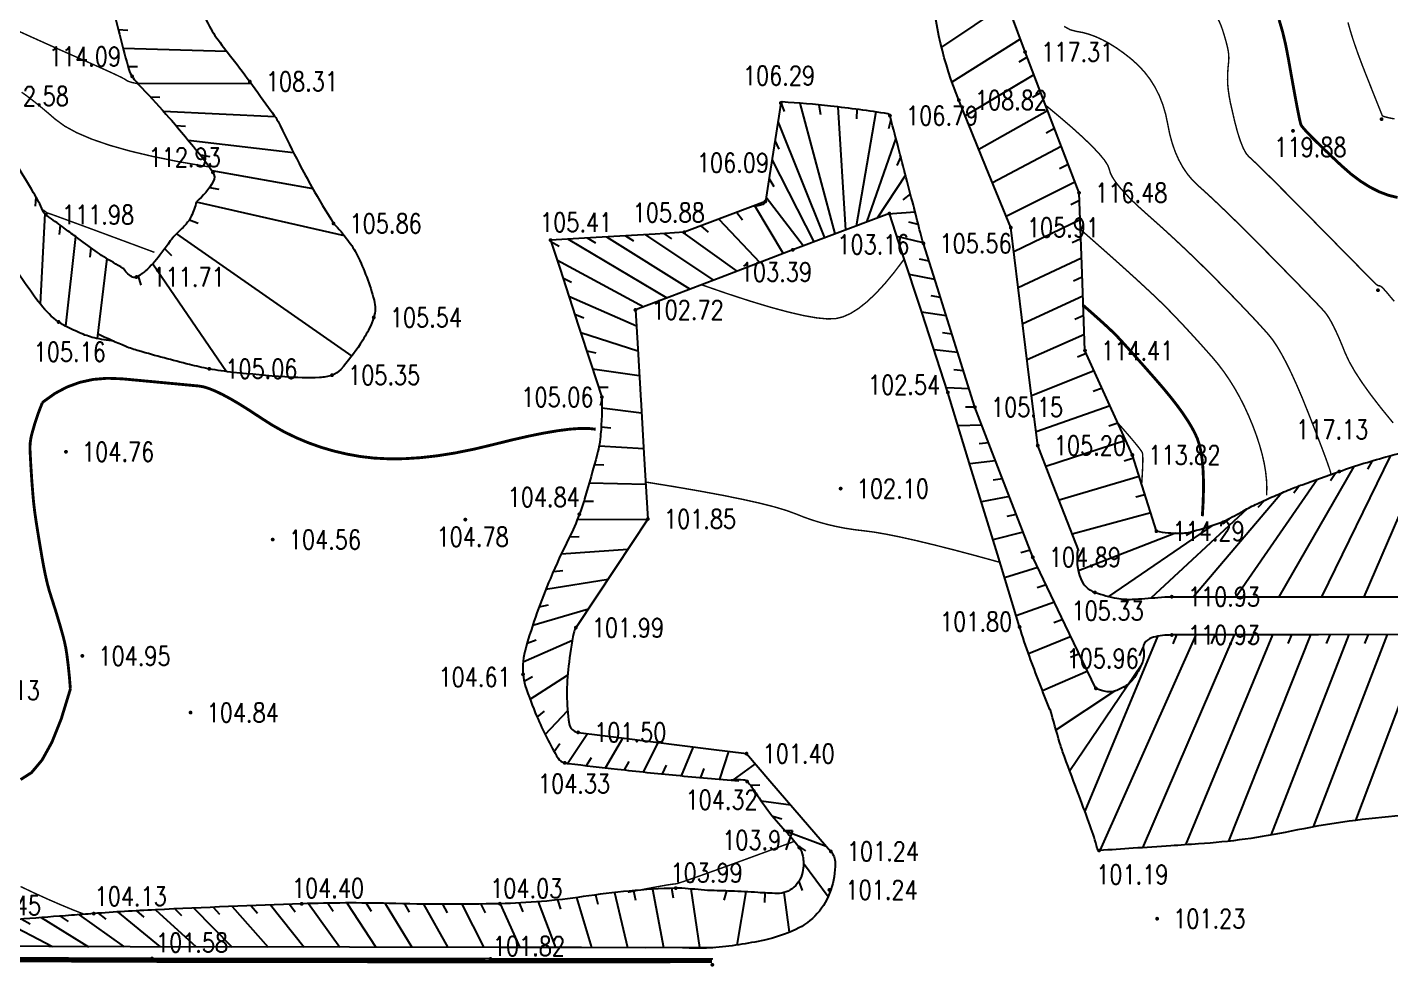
# Model space of a CAD drawing. Extents: x 532522 to 2902776, y -101917278 to 111238625.
# Drawn here: x 1084330 to 1155549, y 2732770 to 2782200 of the extents above; entities that cross this region are included whole.
import ezdxf
from ezdxf.enums import TextEntityAlignment as Align

# ---------------------------------------------------------------- set-up
doc = ezdxf.new("R2010")
doc.units = 0
doc.header["$LTSCALE"] = 1000
doc.header["$MEASUREMENT"] = 0
doc.layers.get('0').update_dxf_attribs({"linetype": 'CONTINUOUS'})
for name, color, linetype in [('-5', 7, 'CONTINUOUS'), ('Õ÷μØºìÏß', 20, 'CONTINUOUS'), ('新地形图', 7, 'CONTINUOUS')]:
    doc.layers.add(name, color=color, linetype=linetype)
doc.styles.add('HZ', font='rs', dxfattribs={"width": 0.8, "bigfont": 'hztxt'})
doc.linetypes.add('10422', pattern='A,2,[150,AAA.SHX,S=1,R=0,X=0,Y=1],2,[177,AAA.SHX,S=1,R=0,X=0,Y=0.8],1e-09', length=4)
doc.linetypes.add('X4', pattern='A,0,-1e-09,[149,symbolx.shx,S=0.15,R=0,X=0,Y=0],-1.6', length=1.6)

# ---------------------------------------------------------------- blocks, each defined once
blk = doc.blocks.new('GC200')
at = {"linetype": 'Continuous', "const_width": 0.2, "flags": 128}
blk.add_lwpolyline([(-0.1, 0, 1), (0.1, 0, 1)], format="xyb", close=True, dxfattribs=at)
blk = doc.blocks.new('A$C22E77CCE')
at = {"layer": '新地形图', "color": 53, "linetype": 'Continuous'}
for p, q in [((263525, 157669), (260103, 155366)), ((217100, 156294), (217599, 156267)), ((217349, 155326), (222754, 155168)), ((264217, 155792), (260644, 153551)), ((264566, 154855), (264140, 154595)), ((217609, 154360), (218109, 154357)), ((264924, 153922), (261337, 151787)), ((218092, 153499), (224041, 153477)), ((218778, 152772), (219278, 152759)), ((251713, 152476), (251884, 152006)), ((252698, 152444), (254535, 145615)), ((265282, 152988), (264850, 152737)), ((219454, 152035), (225282, 151752)), ((253694, 152356), (253777, 151863)), ((254688, 152250), (255086, 145822)), ((256671, 151987), (255636, 146029)), ((255681, 152127), (255655, 151628)), ((265640, 152054), (262053, 150033)), ((220110, 151281), (220609, 151240)), ((251554, 151489), (253984, 145408)), ((257461, 151590), (257325, 151109)), ((265998, 151121), (265560, 150880)), ((220755, 150516), (226255, 149864)), ((251399, 150501), (251602, 150044)), ((257715, 150623), (256187, 146235)), ((221387, 149741), (221881, 149665)), ((257968, 149655), (257761, 149200)), ((266356, 150187), (262769, 148279)), ((221979, 148936), (227258, 147992)), ((251244, 149513), (253434, 145201)), ((266714, 149253), (266270, 149024)), ((251089, 148525), (251347, 148097)), ((258221, 148688), (256738, 146442)), ((267072, 148319), (263485, 146525)), ((212795, 147563), (212763, 147064)), ((221859, 148038), (222353, 147958)), ((250934, 147537), (252883, 144994)), ((258473, 147720), (258083, 147407)), ((221175, 147293), (228901, 145542)), ((249401, 146744), (249705, 146348)), ((250335, 147100), (251832, 144596)), ((258725, 146752), (257288, 146649)), ((267300, 147359), (266851, 147139)), ((213256, 146678), (213014, 141975)), ((214057, 146080), (214011, 145582)), ((220817, 146363), (221279, 146172)), ((247531, 146034), (247910, 145708)), ((248466, 146389), (250617, 144132)), ((258884, 146117), (258398, 146235)), ((267337, 146360), (263875, 144685)), ((214863, 145488), (214343, 140807)), ((220142, 145628), (229294, 139238)), ((240602, 145349), (245760, 142277)), ((241600, 145407), (242027, 145147)), ((242599, 145466), (246974, 142741)), ((243597, 145524), (244018, 145254)), ((244595, 145583), (248189, 143204)), ((245593, 145641), (246005, 145357)), ((246592, 145699), (249403, 143668)), ((259148, 145152), (257771, 145480)), ((267375, 145360), (266924, 145145)), ((215669, 144896), (215611, 144400)), ((219523, 144844), (219876, 144490)), ((239702, 145223), (240134, 144972)), ((216494, 144332), (215997, 140157)), ((218899, 144064), (222747, 138431)), ((240012, 144273), (244545, 141813)), ((259447, 144198), (258959, 144305)), ((267413, 144361), (264108, 142805)), ((218143, 143416), (218278, 142935)), ((240323, 143322), (240772, 143103)), ((259747, 143244), (258416, 143506)), ((267451, 143362), (266997, 143151)), ((240634, 142372), (244160, 140814)), ((260047, 142290), (259554, 142377)), ((267488, 142363), (264340, 140925)), ((240945, 141421), (241411, 141241)), ((260347, 141336), (259062, 141532)), ((267526, 141363), (267070, 141158)), ((241255, 140471), (244238, 139516)), ((260646, 140382), (260150, 140446)), ((267564, 140364), (264573, 139044)), ((241566, 139520), (242052, 139403)), ((260946, 139428), (259708, 139558)), ((267662, 139379), (267202, 139182)), ((241877, 138570), (244315, 138218)), ((261246, 138474), (260747, 138514)), ((268075, 138468), (264805, 137164)), ((242188, 137619), (242688, 137608)), ((261546, 137520), (260353, 137584)), ((268488, 137557), (268019, 137382)), ((242361, 136543), (244432, 136269)), ((261846, 136566), (261346, 136577)), ((268901, 136647), (265038, 135283)), ((242324, 135544), (242822, 135497)), ((262205, 135633), (260966, 135599)), ((269314, 135736), (268840, 135577)), ((262565, 134700), (262066, 134664)), ((269727, 134825), (265553, 133474)), ((242214, 134551), (244543, 134411)), ((270120, 133907), (269643, 133758)), ((283554, 134041), (279941, 126672)), ((285512, 134444), (282168, 126672)), ((241969, 133581), (242469, 133562)), ((262925, 133767), (261573, 133613)), ((281637, 133471), (277714, 126672)), ((282592, 133768), (282358, 133327)), ((241699, 132618), (244654, 132552)), ((263285, 132834), (262790, 132759)), ((270422, 132954), (266240, 131708)), ((279748, 132814), (275486, 126672)), ((278808, 132473), (278505, 132076)), ((280691, 133148), (280424, 132725)), ((263644, 131901), (262181, 131627)), ((270724, 132000), (270243, 131864)), ((277880, 132100), (273259, 126672)), ((241418, 131659), (241918, 131653)), ((271026, 131047), (266928, 129943)), ((276063, 131266), (271035, 126601)), ((276964, 131700), (276618, 131339)), ((241081, 130718), (244743, 130699)), ((264004, 130968), (263516, 130861)), ((274264, 130404), (268823, 126685)), ((275187, 130785), (274798, 130471)), ((240675, 129804), (241174, 129821)), ((264364, 130035), (262788, 129641)), ((272321, 129992), (267247, 128016)), ((273310, 130106), (272871, 129865)), ((240240, 128904), (243714, 129148)), ((264724, 129102), (264242, 128968)), ((239439, 127071), (242684, 127596)), ((239827, 127993), (240324, 128049)), ((265129, 128189), (263396, 127655)), ((265563, 127288), (265089, 127129)), ((239080, 126138), (239568, 126246)), ((265997, 126387), (264004, 125669)), ((238752, 125193), (241654, 126045)), ((266432, 125486), (265965, 125308)), ((273381, 124674), (268362, 113419)), ((275381, 124678), (270603, 113565)), ((272381, 124672), (272183, 124213)), ((277381, 124682), (272845, 113714)), ((274381, 124676), (274180, 124218)), ((279381, 124686), (275084, 113899)), ((276381, 124680), (276186, 124219)), ((281381, 124690), (277307, 114219)), ((278381, 124684), (278193, 124221)), ((283380, 124694), (279513, 114646)), ((280381, 124688), (280198, 124223)), ((285380, 124698), (281732, 114990)), ((282381, 124692), (282200, 124226)), ((238247, 123262), (240821, 124410)), ((238454, 124239), (238921, 124418)), ((266866, 124586), (264647, 123695)), ((271385, 124600), (267583, 115479)), ((270641, 124046), (270432, 123592)), ((267301, 123685), (266840, 123491)), ((238606, 121317), (240566, 122566)), ((267735, 122784), (265380, 121751)), ((270521, 123075), (266796, 117583)), ((238295, 122267), (238739, 122496)), ((269996, 122229), (269643, 121875)), ((269136, 121737), (266081, 119712)), ((238973, 120387), (239363, 120700)), ((239390, 119478), (240569, 120706)), ((239859, 118596), (240155, 118998)), ((240562, 117968), (241603, 119524)), ((242548, 117736), (243450, 119291)), ((244536, 117516), (245298, 119058)), ((241555, 117850), (241820, 118274)), ((246527, 117319), (247145, 118825)), ((248519, 117143), (248993, 118592)), ((243542, 117623), (243778, 118064)), ((245531, 117415), (245737, 117871)), ((247522, 117228), (247696, 117697)), ((249230, 117116), (250378, 117940)), ((250115, 116826), (250614, 116843)), ((250681, 116003), (252228, 115794)), ((251282, 115204), (251767, 115079)), ((251935, 114446), (254077, 113648)), ((252584, 113686), (252998, 113407)), ((252887, 112757), (254180, 111009)), ((243011, 111219), (243699, 108343)), ((244006, 111317), (244110, 110828)), ((245003, 111392), (245576, 108343)), ((246002, 111444), (246083, 110951)), ((247000, 111409), (247454, 108345)), ((248872, 111304), (248731, 110824)), ((249871, 111261), (249403, 108477)), ((250869, 111199), (250854, 110699)), ((251865, 111215), (252149, 109144)), ((252645, 111802), (252818, 111333)), ((221049, 110410), (223046, 108375)), ((222048, 110453), (222389, 110087)), ((223047, 110494), (224923, 108372)), ((224046, 110534), (224368, 110151)), ((225045, 110572), (226801, 108369)), ((226045, 110609), (226346, 110210)), ((227044, 110643), (228679, 108366)), ((228044, 110667), (228326, 110254)), ((229044, 110676), (230556, 108363)), ((230044, 110673), (230310, 110249)), ((231044, 110656), (232434, 108360)), ((232043, 110632), (232296, 110201)), ((233043, 110617), (234311, 108358)), ((234043, 110610), (234279, 110169)), ((235043, 110611), (236189, 108355)), ((236043, 110620), (236259, 110169)), ((237043, 110638), (238066, 108352)), ((238042, 110674), (238234, 110212)), ((239040, 110740), (239944, 108349)), ((240036, 110834), (240197, 110361)), ((241028, 110957), (241821, 108346)), ((242018, 111098), (242148, 110615)), ((211071, 109760), (213658, 108399)), ((212068, 109835), (212502, 109588)), ((213065, 109911), (215536, 108392)), ((214062, 109988), (214479, 109711)), ((215059, 110064), (217413, 108385)), ((216056, 110139), (216453, 109835)), ((217054, 110208), (219291, 108381)), ((218052, 110268), (218430, 109940)), ((219051, 110319), (221168, 108378)), ((220050, 110365), (220409, 110018))]:
    blk.add_line(p, q, dxfattribs=at)
at = {"layer": '新地形图', "color": 53, "linetype": 'Continuous', "flags": 128}
for points, const_width in [([(281332, 156665), (281433, 156301), (281553, 155907), (281694, 155483), (281854, 155028), (282035, 154542), (282235, 154026), (282434, 153527), (282607, 153090), (282756, 152716), (282879, 152406), (282978, 152158), (283052, 151973), (283101, 151852), (283126, 151793), (283174, 151762), (283296, 151724), (283491, 151679), (283759, 151627)], 75), ([(277736, 156793), (277914, 156183), (278077, 155500), (278223, 154742), (278355, 153993), (278473, 153336), (278576, 152771), (278665, 152297), (278739, 151915), (278799, 151624), (278845, 151425), (278877, 151318), (278931, 151231), (279045, 151093), (279219, 150903), (279453, 150663), (279746, 150371), (280099, 150029), (280512, 149635), (280985, 149190), (281485, 148751), (281981, 148377), (282473, 148067), (282960, 147820), (283443, 147638), (283921, 147520)], 150), ([(266505, 156457), (266822, 156282), (267145, 156196), (267475, 156138), (267812, 156045), (268157, 155918), (268510, 155756), (268871, 155560), (269240, 155329), (269616, 155064), (270000, 154764), (270369, 154433), (270702, 154075), (270997, 153690), (271255, 153278), (271476, 152838), (271660, 152371), (271806, 151877), (271916, 151355), (272020, 150836), (272152, 150351), (272310, 149899), (272496, 149481), (272708, 149095), (272947, 148744), (273213, 148425), (273506, 148140), (273832, 147849), (274198, 147512), (274602, 147130), (275047, 146703), (275530, 146231), (276052, 145713), (276614, 145150), (277216, 144542), (277804, 143943), (278328, 143408), (278787, 142938), (279181, 142532), (279510, 142190), (279775, 141913), (279975, 141699), (280110, 141550), (280217, 141415), (280332, 141241), (280454, 141030), (280584, 140782), (280722, 140495), (280868, 140171), (281021, 139809), (281182, 139410), (281390, 138960), (281681, 138446), (282057, 137867), (282517, 137225), (283062, 136519), (283691, 135749)], 75), ([(211630, 156326), (212553, 155908), (213393, 155530), (214149, 155192), (214823, 154895), (215418, 154634), (215939, 154403), (216384, 154203), (216755, 154034), (217052, 153896), (217273, 153788), (217420, 153712), (217492, 153666), (217533, 153636), (217585, 153608), (217649, 153580), (217725, 153554), (217812, 153529), (217912, 153506), (218023, 153484), (218146, 153462)], 75), ([(212050, 153021), (212341, 152812), (212661, 152567), (213012, 152286), (213392, 151968), (213802, 151614), (214299, 151249), (214940, 150900), (215724, 150566), (216652, 150247), (217723, 149944), (218939, 149656), (220298, 149383), (221801, 149125)], 75), ([(280441, 133071), (280425, 133160), (280370, 133340), (280277, 133611), (280146, 133973), (279976, 134425), (279768, 134968), (279522, 135602), (279237, 136326), (278939, 137063), (278652, 137734), (278377, 138338), (278114, 138876), (277862, 139347), (277622, 139753), (277393, 140092), (277177, 140365), (276951, 140618), (276695, 140899), (276410, 141206), (276095, 141540), (275751, 141901), (275377, 142289), (274973, 142704), (274540, 143146), (274090, 143599), (273638, 144046), (273183, 144488), (272725, 144924), (272265, 145355), (271802, 145780), (271336, 146200), (270868, 146614), (270426, 147012), (270038, 147380), (269706, 147720), (269428, 148032), (269205, 148314), (269037, 148569), (268923, 148794), (268865, 148991), (268786, 149203), (268610, 149475), (268337, 149805), (267969, 150195), (267503, 150644), (266942, 151152), (266283, 151719), (265529, 152346)], 75), ([(213180, 146876), (213227, 146836), (213270, 146801), (213310, 146770), (213347, 146745), (213380, 146724), (213411, 146709), (213437, 146698), (213461, 146692), (213566, 146657), (213839, 146560), (214279, 146399), (214886, 146176), (215661, 145891), (216603, 145542), (217712, 145131), (218988, 144657)], 75), ([(277083, 131974), (277094, 132366), (277076, 132776), (277029, 133205), (276953, 133651), (276847, 134115), (276712, 134598), (276547, 135099), (276354, 135617), (276138, 136135), (275909, 136632), (275666, 137108), (275409, 137563), (275138, 137998), (274854, 138413), (274555, 138807), (274243, 139180), (273926, 139537), (273615, 139885), (273309, 140222), (273009, 140548), (272715, 140865), (272425, 141170), (272142, 141466), (271864, 141751), (271552, 142060), (271169, 142427), (270713, 142853), (270186, 143337), (269587, 143879), (268915, 144479), (268172, 145137), (267357, 145854)], 75), ([(247563, 142965), (248881, 142509), (250073, 142120), (251138, 141798), (252077, 141544), (252888, 141356), (253573, 141235), (254132, 141181), (254564, 141194), (254942, 141284), (255341, 141459), (255759, 141720), (256198, 142067), (256657, 142499), (257136, 143017), (257635, 143620), (258154, 144309)], 75), ([(273725, 130877), (273764, 131572), (273783, 132212), (273781, 132798), (273760, 133329), (273718, 133806), (273656, 134228), (273573, 134595), (273471, 134908), (273338, 135206), (273166, 135530), (272955, 135878), (272705, 136251), (272415, 136649), (272085, 137073), (271717, 137521), (271309, 137994), (270902, 138456), (270535, 138871), (270209, 139238), (269923, 139557), (269679, 139828), (269474, 140052), (269311, 140227), (269188, 140356), (269071, 140471), (268928, 140608), (268759, 140767), (268562, 140947), (268338, 141149), (268088, 141373), (267810, 141619), (267506, 141886)], 150), ([(211995, 111536), (212713, 111196), (213405, 110881), (214071, 110591), (214712, 110325), (215328, 110085)], 75), ([(270555, 132535), (270577, 132887), (270595, 133198), (270607, 133467), (270614, 133696), (270615, 133883), (270611, 134030), (270602, 134135), (270587, 134199), (270552, 134262), (270482, 134361), (270375, 134499), (270233, 134674), (270055, 134887), (269842, 135137), (269592, 135424), (269307, 135750)], 75), ([(244648, 132660), (246126, 132421), (247461, 132191), (248654, 131970), (249705, 131758), (250613, 131555), (251378, 131361), (252001, 131175), (252482, 130999), (252896, 130834), (253318, 130685), (253748, 130552), (254187, 130434), (254633, 130331), (255089, 130244), (255552, 130173), (256024, 130117), (256552, 130049), (257183, 129941), (257918, 129794), (258757, 129608), (259699, 129382), (260745, 129117), (261894, 128812), (263147, 128468)], 75), ([(243716, 111230), (244257, 111336), (244732, 111428), (245141, 111504), (245483, 111566), (245758, 111614), (245967, 111646), (246109, 111664), (246184, 111668), (246319, 111699), (246637, 111801), (247140, 111973), (247826, 112216), (248697, 112530), (249752, 112914), (250991, 113369), (252413, 113895)], 75), ([(223555, 107633), (208191, 107693), (190981, 107695), (174661, 107685), (159280, 107786)], 200), ([(248119, 107636), (238054, 107622), (223536, 107642)], 200)]:
    blk.add_lwpolyline(points, dxfattribs=dict(at, const_width=const_width))
for points, format in [([(271327, 130094), (270576, 132469), (270068, 134072), (268812, 136843), (267595, 139526), (267443, 143554), (267284, 147767), (265793, 151656), (264464, 155122), (263266, 158371), (261812, 162310), (257786, 165450), (254209, 168239, 0.332339), (251842, 168287, -0.124532), (246460, 166180, -0.031392), (243657, 166003, -0.027716), (240481, 166180)], "xyb"), ([(217352, 143819, -0.008513), (216344, 144426, -0.018603), (215898, 144728, -0.000015), (214878, 145477, 0.000025), (214258, 145932, 0.00025), (213509, 146482, -0.000992), (213320, 146621, -0.131889), (213162, 146819, 0.030989), (212678, 147768, 0.005694), (211810, 149198, -0.013112)], "xyb"), ([(216269, 161312, 0.016515), (216509, 159084, 0.022782), (216810, 157487, 0.009882), (217653, 154199, 0.087088), (217820, 153849, 0.038666), (218325, 153244, -0.014309), (219766, 151680, -0.010099), (221443, 149671, -0.025663), (222045, 148835, -0.277999), (222060, 148357, -0.090708), (221185, 147303)], "xyb"), ([(273691, 157417, 75, 75, -0.073661), (274116, 157341, 75, 75, -0.141519), (274303, 157211, 75, 75, -0.051728), (274541, 156847, 75, 75, -0.03846), (274769, 156307, 75, 75, -0.023197), (275044, 155340, 75, 75, -0.049435), (275106, 154872, 75, 75, -0.036525), (275093, 154553, 75, 75, 0.018471), (275044, 153925, 75, 75, 0.040858), (275077, 153147, 75, 75, 0.030864), (275267, 152134, 75, 75, 0)], "xyseb"), ([(258739, 146698, 0.000239), (258308, 148354, 0.000246), (257889, 149958, 0.000127), (257435, 151691, 0.002123), (257407, 151795, 0.294774), (257302, 151890, 0.012753), (254306, 152293, 0.011512), (251773, 152509, 0.38708), (251705, 152455), (251599, 151777), (251110, 148664), (250898, 147314, -0.269246), (250775, 147161, -0.087752), (250220, 147056)], "xyb"), ([(221177, 147303, -0.04789), (220915, 146545, -0.0775), (220641, 146131, -0.020069), (220205, 145690, 0.032512), (219943, 145410, 0.019115), (219700, 145091, -0.010547), (219268, 144504, -0.041925), (218529, 143692, -0.079392), (218044, 143368, -0.260381), (217788, 143388, -0.102425), (217355, 143827)], "xyb"), ([(250898, 147314), (249206, 146671), (246660, 145704), (245139, 145614), (241454, 145399), (239678, 145295), (240159, 143823), (241145, 140809), (241786, 138847), (242359, 137095, -0.127169), (242364, 137023, -0.024031), (242276, 136658)], "xyb"), ([(268169, 121884), (266567, 125206), (264865, 128735), (263129, 133237), (261844, 136570), (260937, 139456), (259886, 142804), (259156, 145125, -0.011998), (258997, 145679, -0.005253), (258676, 146957)], "xyb"), ([(242359, 137095, -0.024605), (242296, 135163, -0.045007), (242116, 134121, -0.00666), (241457, 131789, -0.01887), (241183, 130979, -0.024113), (240634, 129721, 0.014353), (239670, 127629, 0.031417), (238381, 123986, 0.088687), (238243, 122615, 0.05985), (238361, 122024, 0.020845), (238964, 120408, 0.035906), (240068, 118239, 0.211593), (240421, 117992, 0.01897), (240622, 117960, 0.001499), (243172, 117665, 0.004367), (246237, 117346, 0.004089), (249516, 117062)], "xyb"), ([(271327, 130094, 0.042995), (272543, 129989, 0.071871), (273268, 130094, 0.010004), (274538, 130496, 0.031589), (274929, 130657, 0.017776), (275868, 131156, -0.023304), (276589, 131530, -0.005125), (277481, 131929, -0.005683), (278293, 132272, -0.00964), (278932, 132519, -0.003192), (280877, 133214, -0.017841), (283465, 134017, -0.025969), (285285, 134411, -0.047683)], "xyb"), ([(339466, 124809), (325202, 124780), (311440, 124752), (292157, 124712), (279795, 124687), (274921, 124677), (272127, 124672, 0.060871), (271172, 124553, 0.131763), (270778, 124334, 0.260306), (270650, 123909, -0.158135), (270582, 123210, -0.028743), (270286, 122624, -0.045224), (270044, 122282, -0.078107), (269733, 122016, -0.052771), (269188, 121754, -0.11771), (268746, 121706, -0.086052), (268169, 121884)], "xyb"), ([(249117, 117103, -0.059506), (249758, 117113, -0.183227), (249949, 117018, -0.04574), (250403, 116425, 0.026929), (251133, 115391, 0.020313), (252068, 114302, -0.031041), (252664, 113577, -0.114978), (252854, 113125, -0.076846), (252865, 112397, -0.175603), (252391, 111500, -0.192096), (251517, 111174, -0.012222), (250503, 111221, 0.008944), (249117, 111295, 0.002766), (248561, 111312, 0.002235), (247872, 111326)], "xyb"), ([(247895, 111325, 0.006311), (246532, 111446, 0.027729), (246220, 111453, 0.028271), (241374, 111007, -0.031611), (237036, 110638, -0.012048), (231239, 110651, 0.01533), (226682, 110632, 0.003), (219040, 110319, 0.007108), (215818, 110122, 0.000292), (214660, 110033, -0.000136), (212164, 109843, -0.000921), (209861, 109672, -0.004891), (209426, 109645, -0.24761), (209245, 109729, -0.047401), (208721, 110567, -0.114553), (208494, 111515, 0.139894), (208268, 112287, 0.082149), (207857, 112749, 0.081688), (207317, 113056, 0.079299), (206445, 113229, 0.132995), (205923, 113109), (204485, 112339), (200919, 110431)], "xyb")]:
    blk.add_lwpolyline(points, format=format, dxfattribs=at)
at = {"layer": '新地形图', "color": 53, "linetype": 'X4', "flags": 128}
for points in [[(267271, 129060), (265775, 132903), (265126, 134569), (264687, 138122), (263718, 145953), (262440, 149084), (261002, 152607, -0.078198), (259575, 158663, 0.227327), (258458, 160603), (256574, 161895), (253731, 163846), (250510, 163019), (245248, 161670), (242696, 162391), (238536, 163568)], [(216879, 140023, -0.036593), (215840, 140193, -0.047616), (215074, 140455, -0.013167), (214247, 140856, -0.038999), (213983, 141020, -0.069568), (213047, 141932, -0.02794), (211207, 144602, -0.0025), (209869, 146821, 0.004252), (209077, 148124, 0.001924), (207010, 151432, -0.001257), (203840, 156491, -0.00831), (203060, 157790, 0.006311), (202040, 159505, 0.103406), (200439, 161205, 0.237958), (199388, 161356, 0.019238), (198551, 161037, -0.010269), (196994, 160412, -0.004469), (195789, 159970, -0.004104), (194469, 159511)], [(219625, 161402, 0.008341), (220124, 160063, 0.017933), (220389, 159454, 0.005905), (221869, 156446, 0.037129), (222145, 155989, 0.01281), (222896, 154986, -0.009072), (223967, 153579, -0.002442), (225093, 152026, -0.011546), (225322, 151691, -0.031703), (225557, 151275, 0.006838), (226545, 149298, 0.010882), (227217, 148063, 0.006935), (228341, 146164)], [(228341, 146164, -0.036119), (229098, 145289, -0.045645), (229577, 144509, -0.049792), (230461, 142158, -0.140513), (230443, 141253, -0.043218), (230222, 140706, -0.026347), (229739, 139869, -0.039986), (228717, 138543, -0.124673), (228263, 138242, -0.07506), (227609, 138117, -0.027589), (225805, 138147, -0.008834), (223118, 138387, -0.01862), (221850, 138572, -0.016947), (220815, 138798, -0.006576), (218178, 139506, -0.02822), (217487, 139745, -0.013136), (216049, 140378)], [(265761, 120786, -0.007366), (264691, 123574, -0.013749), (264180, 125092), (263018, 128892), (261603, 133515), (260433, 137340), (259065, 141524), (258033, 144677), (257377, 146683)], [(244390, 136980), (244559, 134144), (244763, 130730), (243047, 128144), (240995, 125053, 0.100061), (240891, 124795, 0.01557), (240616, 123050, 0.067207), (240645, 120050, 0.33741), (241117, 119586), (243389, 119299), (248063, 118709), (249916, 118476)], [(267220, 129122, 0.140091), (267378, 127598, 0.216538), (268114, 126896, 0.038133), (269263, 126591, 0.05748), (270051, 126537, 0.013274), (271404, 126636, -0.024887), (272127, 126672), (280018, 126672), (286464, 126672, 0.000801), (289433, 126676, 0.000108), (311440, 126752, 0.004903), (311857, 126757, 0.000636), (315071, 126836)], [(343124, 113415, 0.00219), (338435, 113555, 0.004934), (336353, 113588, 0.000036), (328832, 113632, 0.000251), (327755, 113638, 0.002471), (323727, 113637, -0.002694), (320032, 113638, -0.043238), (316858, 113930, 0.032278), (312619, 114416, 0.024185), (308805, 114419, -0.023171), (304824, 114416, -0.019879), (300894, 114751, 0.015935), (295995, 115208, 0.01528), (288980, 115422, 0.020634), (283786, 115208, 0.030665), (278356, 114421, -0.034528), (273527, 113760, -0.000146), (272074, 113662, -0.000108), (270114, 113532, -0.000736), (268349, 113418, -0.070032), (268330, 113420, -0.288357), (268228, 113520, 0.030947), (267872, 114701, 0.000966), (267285, 116274, -0.000742), (266521, 118319, -0.015872), (266283, 119030, -0.00649), (265777, 120793)], [(249916, 118476), (251137, 117059), (253209, 114656), (254317, 113370, -0.179743), (254544, 112759, -0.080505), (254317, 111359, -0.100722), (253604, 110119, -0.104317), (252496, 109294, -0.053913), (250850, 108740, -0.034201), (248148, 108337, -0.020385), (247504, 108311, -0.014184), (246579, 108339)]]:
    blk.add_lwpolyline(points, format="xyb", dxfattribs=at)
at = {"layer": '新地形图', "color": 53, "linetype": 'Continuous'}
for points, const_width, elevation in [([(275267, 152134), (275416, 151484), (275563, 150930), (275710, 150471), (275856, 150107), (276000, 149838), (276144, 149665), (276325, 149500), (276581, 149257), (276911, 148935), (277317, 148534), (277797, 148054), (278352, 147496), (278983, 146860), (279688, 146144), (280386, 145435), (280995, 144816), (281515, 144288), (281946, 143851), (282288, 143505), (282541, 143250), (282705, 143085), (282780, 143011), (282810, 142985), (282839, 142962), (282867, 142943), (282894, 142928), (282920, 142916), (282945, 142909), (282968, 142905), (282991, 142905), (283019, 142898), (283059, 142873), (283110, 142830), (283173, 142769), (283248, 142689), (283334, 142592), (283432, 142477), (283541, 142343), (283746, 142103)], 75, 119000), ([(213130, 136799), (213205, 136868), (213796, 137291), (214423, 137624), (215086, 137866), (215784, 138019), (216519, 138080), (217290, 138052), (218043, 137982), (218726, 137918), (219337, 137861), (219878, 137810), (220348, 137766), (220747, 137728), (221075, 137697), (221331, 137672), (221576, 137627), (221865, 137535), (222200, 137397), (222580, 137212), (223005, 136981), (223476, 136703), (223992, 136378), (224553, 136007), (225145, 135630), (225753, 135289), (226376, 134984), (227016, 134715), (227672, 134481), (228344, 134284), (229032, 134122), (229736, 133995), (230467, 133910), (231237, 133872), (232046, 133879), (232894, 133934), (233781, 134034), (234707, 134181), (235672, 134375), (236676, 134615), (237655, 134858), (238546, 135060), (239348, 135221), (240062, 135342), (240688, 135422), (241226, 135461), (241676, 135459), (242037, 135417)], 150, 105000), ([(211996, 117120), (212570, 117487), (213115, 118137), (213632, 119070), (214119, 120286), (214578, 121786), (214596, 121863)], 150, 105000)]:
    blk.add_lwpolyline(points, dxfattribs=dict(at, const_width=const_width, elevation=elevation))
at = {"layer": '新地形图', "color": 53, "linetype": 'X4', "flags": 128}
for points in [[(257377, 146683), (254371, 145553), (252332, 144788)], [(252332, 144788), (248573, 143351), (246010, 142372), (244110, 141647), (244232, 139619), (244393, 136921)], [(248256, 108345), (244622, 108342), (241296, 108347), (237039, 108354), (229173, 108365), (217713, 108384), (209205, 108415), (201454, 108443)]]:
    blk.add_lwpolyline(points, dxfattribs=at)
at = {"layer": '新地形图', "color": 53, "linetype": 'Continuous', "const_width": 150, "flags": 128}
blk.add_lwpolyline([(213130, 136799, 0.034521), (212574, 135130, 0.074963), (212490, 134321, 0.009447), (212645, 131938, 0.01747), (212799, 130656, 0.004851), (213133, 128628, 0.010153), (213322, 127665, 0.026402), (213599, 126654, -0.012883), (214220, 124599, -0.032919), (214411, 123669, -0.017219), (214596, 121863)], format="xyb", dxfattribs=at)
at = {"layer": '新地形图', "color": 53, "linetype": '10422', "flags": 128}
blk.add_lwpolyline([(248147, 107737), (236540, 107755), (218864, 107780), (201389, 107844)], dxfattribs=at)
at = {"layer": '新地形图', "color": 53, "linetype": 'Continuous', "xscale": 500, "yscale": 500, "zscale": 1000}
for p in [(264464, 155122, 117314), (217820, 153849, 114089), (223967, 153579, 108314), (251705, 152455, 106290), (261002, 152607, 108815), (257407, 151795, 106787), (283086, 151613, 120976), (278460, 151005, 119878), (222045, 148835, 112933), (267284, 147767, 116482), (213320, 146621, 111975), (250898, 147314, 106092), (257377, 146683, 103158), (228341, 146164, 105855), (263718, 145953, 105914), (239678, 145295, 105413), (246660, 145704, 105878), (252332, 144788, 103391), (259156, 145125, 105559), (218044, 143368, 111712), (282897, 142677, 118950), (244110, 141647, 102717), (213983, 141020, 105155), (230443, 141253, 105542), (267595, 139526, 114405), (221850, 138572, 105055), (228263, 138242, 105353), (242359, 137095, 105062), (260433, 137340, 102536), (261844, 136570, 105154), (265126, 134569, 105198), (214366, 134241, 104762), (270068, 134072, 113820), (280877, 133214, 117130), (254832, 132316, 102101), (241183, 130979, 104836), (235226, 130699, 104784), (244763, 130730, 101846), (225166, 129655, 104558), (271327, 130094, 114286), (264865, 128735, 104894), (268114, 126896, 105325), (272127, 126672, 110930), (240995, 125053, 101987), (264180, 125092, 101796), (272127, 124672, 110930), (215222, 123579, 104950), (238243, 122615, 104613), (268169, 121884, 105958), (220876, 120620, 104841), (241117, 119586, 101499), (249916, 118476, 101404), (240421, 117992, 104327), (249949, 117018, 104324), (252664, 113577, 103967), (254317, 113370, 101244), (268330, 113420, 101189), (246220, 111453, 103988), (254243, 111359, 101240), (226682, 110632, 104402), (237036, 110638, 104032), (215818, 110122, 104129), (271361, 109854, 101230), (218864, 107780, 101577), (236540, 107755, 101816), (248129, 107449, 101026)]:
    blk.add_blockref('GC200', p, dxfattribs=at)
at = {"layer": '新地形图', "color": 53, "linetype": 'Continuous', "style": 'HZ', "width": 0.8}
for s, p in [('114.09', (215358, 154885)), ('117.31', (267189, 155122)), ('108.31', (226692, 153579)), ('106.29', (251612, 153886)), ('112.58', (212632, 152817)), ('108.82', (263727, 152607)), ('106.79', (260132, 151795)), ('119.88', (279371, 150151)), ('112.93', (220571, 149617)), ('106.09', (249207, 149336)), ('116.48', (270009, 147767)), ('111.98', (216045, 146621)), ('105.41', (241014, 146227)), ('105.88', (245852, 146733)), ('105.86', (231066, 146164)), ('105.91', (266443, 145953)), ('103.16', (256544, 145067)), ('105.56', (261881, 145125)), ('111.71', (220769, 143368)), ('103.39', (251453, 143633)), ('105.54', (233168, 141253)), ('102.72', (246835, 141647)), ('105.16', (214566, 139457)), ('114.41', (270320, 139526)), ('105.06', (224575, 138572)), ('105.35', (230988, 138242)), ('102.54', (258145, 137738)), ('105.06', (240038, 137095)), ('105.15', (264569, 136570)), ('117.13', (280506, 135407)), ('104.76', (217091, 134241)), ('105.20', (267851, 134569)), ('113.82', (272793, 134072)), ('102.10', (257557, 132316)), ('104.84', (239321, 131872)), ('101.85', (247488, 130730)), ('114.29', (274052, 130094)), ('104.56', (227891, 129655)), ('104.78', (235607, 129802)), ('104.89', (267590, 128735)), ('110.93', (274852, 126672)), ('105.33', (268773, 125938)), ('101.99', (243720, 125053)), ('101.80', (261908, 125371)), ('110.93', (274852, 124672)), ('104.95', (217947, 123579)), ('105.96', (268516, 123448)), ('104.61', (235713, 122474)), ('106.13', (211121, 121779)), ('104.84', (223601, 120620)), ('101.50', (243842, 119586)), ('101.40', (252641, 118476)), ('104.33', (240906, 116911)), ('104.32', (248612, 116066)), ('103.97', (250530, 113954)), ('101.24', (257042, 113370)), ('103.99', (247829, 112259)), ('101.19', (270068, 112161)), ('104.40', (228055, 111452)), ('104.03', (238412, 111439)), ('101.24', (256968, 111359)), ('104.13', (217751, 111024)), ('102.45', (211182, 110547)), ('101.23', (274086, 109854)), ('101.58', (220953, 108606)), ('101.82', (238546, 108423))]:
    blk.add_text(s, height=1000, dxfattribs=at).set_placement(p, align=Align.MIDDLE)

msp = doc.modelspace()

# ---------------------------------------------------------------- linework, layer by layer
at = {"layer": '-5', "color": 5, "linetype": 'Continuous'}
msp.add_spline([(1335826, 2647942), (1334966, 2652839), (1334277, 2657211), (1333650, 2661956), (1333275, 2666060), (1333086, 2669443), (1332978, 2673883), (1333027, 2678563), (1333283, 2683333), (1333674, 2687167), (1334394, 2691979), (1335251, 2696541), (1337134, 2704570), (1338482, 2710509), (1339068, 2715783), (1338810, 2721919), (1338029, 2726822), (1337468, 2730338), (1337607, 2734100), (1338862, 2737355), (1340341, 2739864), (1341730, 2742403), (1341550, 2744119), (1339737, 2746382), (1337612, 2748060), (1334757, 2749483), (1331719, 2750586), (1327418, 2751748), (1323211, 2752512), (1318956, 2752764), (1314357, 2752369), (1310786, 2751306), (1307766, 2749311), (1305272, 2746351), (1303592, 2743234), (1301855, 2738778), (1300427, 2733615), (1299447, 2724350), (1298705, 2718638), (1298069, 2714478), (1297311, 2710491), (1295715, 2705397), (1293531, 2700723), (1291185, 2696535), (1288364, 2691840), (1285079, 2686441), (1281791, 2680425), (1279112, 2674495), (1277726, 2669883), (1276731, 2663021), (1276422, 2657142), (1276319, 2651703), (1276356, 2645230), (1276484, 2638591), (1276650, 2631673), (1276612, 2624354), (1276391, 2616878), (1276020, 2608144), (1275272, 2595241), (1274671, 2588562), (1273343, 2581525), (1271638, 2575093), (1270313, 2569991), (1269116, 2564453), (1268154, 2558628), (1267201, 2552131), (1266394, 2546404), (1265608, 2539832), (1264969, 2532425), (1264662, 2526592), (1264598, 2520679), (1264351, 2514804), (1263198, 2508418), (1261624, 2502564), (1259694, 2497356), (1256706, 2492384), (1253703, 2489492), (1249669, 2486683), (1243597, 2484007), (1237013, 2482256), (1230378, 2481585), (1224889, 2482306), (1220098, 2483923), (1215287, 2486281), (1210708, 2488968), (1206290, 2491154), (1200729, 2492431), (1195153, 2492653), (1188996, 2492157), (1183497, 2491619), (1178440, 2492014), (1174330, 2493205), (1171146, 2495248), (1168764, 2498859), (1166968, 2503392), (1164937, 2508406), (1163016, 2512210), (1160085, 2516542), (1156759, 2520997), (1153108, 2526210), (1150131, 2531953), (1148018, 2537350), (1146145, 2543503), (1144374, 2550869), (1143241, 2557089), (1142853, 2561949), (1142348, 2566681), (1141719, 2571739), (1140894, 2577783), (1138791, 2581245), (1136182, 2586109), (1133936, 2589058), (1130302, 2591325), (1125481, 2592828), (1119752, 2592703), (1112745, 2591245), (1107223, 2589478), (1102254, 2587342), (1097450, 2584590), (1091011, 2579494), (1087690, 2575233), (1084107, 2571042), (1081536, 2567180), (1079412, 2562441), (1078208, 2557213), (1077565, 2552350), (1077413, 2545806), (1077972, 2537624), (1078485, 2530230), (1078778, 2523329), (1078764, 2518027), (1077841, 2511805), (1074765, 2506086), (1072268, 2503519), (1068289, 2500375), (1064858, 2497816), (1060709, 2494891), (1054421, 2490999), (1050313, 2489062), (1045961, 2488486), (1041578, 2489208), (1036968, 2489979), (1031528, 2489865), (1024940, 2489266), (1018960, 2488418), (1012791, 2487165), (1008512, 2485667), (1004901, 2483703), (1001383, 2481545), (998130, 2479552), (993880, 2477101), (990720, 2475760), (987162, 2474890), (983081, 2474783), (980031, 2475396), (977101, 2476617), (973807, 2478725), (967422, 2483540), (962219, 2487605), (958533, 2490463), (953710, 2494061), (947905, 2497468), (942209, 2500317), (937475, 2502511), (932404, 2504739), (926763, 2507382), (922491, 2509684), (916897, 2513246), (912992, 2516159), (909015, 2519459), (905567, 2522275), (901784, 2525171), (898162, 2527537), (894182, 2529686), (889513, 2531305), (884044, 2532320), (879946, 2532670)], degree=3, dxfattribs=at)

# ---------------------------------------------------------------- block references
at = {"layer": 'Õ÷μØºìÏß', "color": 1, "linetype": 'Continuous'}
msp.add_blockref('A$C22E77CCE', (871984, 2625789), dxfattribs=at)

doc.saveas('drawing.dxf')
